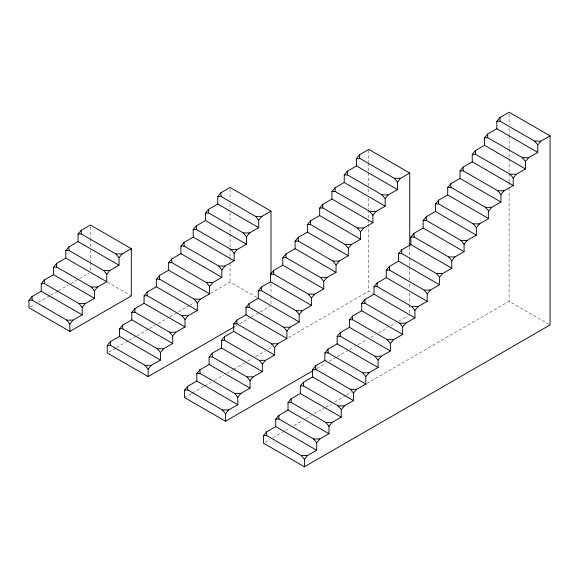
<?xml version="1.0" encoding="UTF-8"?>
<svg xmlns="http://www.w3.org/2000/svg" width="579" height="579" viewBox="0 0 579 579"><rect width="100%" height="100%" fill="white"/><g stroke="black" fill="none" stroke-linecap="round" stroke-linejoin="round"><path stroke-width="0.43" stroke-dasharray="2.9 2.17" d="M30.506 306.856L35.167 304.163M38.279 302.368L49.939 295.637M50.713 295.189L57.712 291.143M58.493 290.694L67.815 285.309M70.927 283.515L78.701 279.027M79.482 278.579L88.804 273.194M108.794 352.046L115.836 347.979M116.618 347.523L128.35 340.749M129.131 340.3L136.174 336.233M136.955 335.784L148.694 329.01M149.476 328.554L154.948 325.398M158.081 323.589L169.032 317.263M169.813 316.814L177.637 312.298M178.419 311.842L189.376 305.524M190.158 305.068L194.848 302.361M210.495 293.329L230.051 282.031L257.09 297.642M235.009 326.447L236.572 325.543M239.706 323.741L250.656 317.415M251.438 316.966L259.262 312.45M260.043 311.994L270.212 306.125M184.556 397.592L191.584 393.532M192.366 393.083L204.069 386.323M204.85 385.875L211.096 382.263M214.223 380.461L223.588 375.054M226.715 373.252L232.953 369.648M233.735 369.192L244.664 362.888M247.79 361.086L252.473 358.379M255.6 356.577L264.965 351.163M268.084 349.361L271.992 347.111M288.385 337.644L368.794 291.223L372.652 293.452M316.836 368.497L326.201 363.084M329.328 361.282L336.348 357.229M337.13 356.773L348.84 350.013M349.622 349.564L355.086 346.408M358.213 344.606L366.797 339.649M370.698 337.398L375.387 334.691M378.507 332.889L387.872 327.482M390.999 325.673L395.681 322.973M398.808 321.171L408.173 315.758M265.023 442.24L269.72 439.533M272.847 437.724L284.579 430.95M285.36 430.501L290.057 427.787M293.973 425.529L302.578 420.564M305.705 418.755L311.184 415.592M314.31 413.79L325.26 407.464M326.042 407.008L331.521 403.853M334.648 402.043L345.605 395.718M346.387 395.269L351.077 392.555M366.724 383.522L509.107 301.319L550.05 324.957M107.354 282.111L131.303 295.934M509.107 114.02L509.107 124.825M509.107 128.429L509.107 134.733M509.107 135.631L509.107 148.238M509.107 149.136L509.107 158.139M509.107 159.044L509.107 172.549M509.107 173.454L509.107 181.553M509.107 182.457L509.107 186.959M509.107 187.857L509.107 301.319M409.737 247.11L409.737 257.047M409.737 257.945L409.737 266.079M409.737 266.984L409.737 280.533M409.737 284.144L409.737 289.565M409.737 293.177L409.737 304.018M409.737 304.923L409.737 313.051M368.794 150.301L368.794 162.04M368.794 162.945L368.794 171.977M368.794 172.882L368.794 185.526M368.794 189.145L368.794 194.566M368.794 198.177L368.794 209.019M368.794 209.916L368.794 218.956M368.794 219.854L368.794 223.472M368.794 224.377L368.794 291.223M270.994 284.057L270.994 294.863M270.994 295.768L270.994 303.874M230.051 189.282L230.051 200.088M230.051 203.692L230.051 209.091M230.051 212.696L230.051 223.501M230.051 224.406L230.051 233.409M230.051 234.307L230.051 247.819M230.051 248.717L230.051 256.823M230.051 257.72L230.051 262.222M230.051 263.127L230.051 282.031M90.36 226.802L90.36 237.506M90.36 238.403L90.36 246.43M90.36 249.998L90.36 261.592M90.36 262.482L90.36 270.509"/><path stroke-width="0.87" d="M78.078 234.097L81.27 233.952L115.901 253.949L119.021 257.735L119.021 265.204L78.078 241.566L78.078 234.097L81.198 230.312L90.36 225.021L131.303 248.659L131.303 295.934L69.893 331.391L28.95 307.753L28.95 300.284L32.069 296.499L41.232 291.208L82.175 314.846L82.175 307.377L79.055 303.584L44.424 283.594L41.232 283.739L41.232 291.208M119.021 265.204L109.858 270.494L106.739 274.28L106.739 281.749L65.796 258.111L65.796 250.642L68.915 246.857L78.078 241.566M106.739 281.749L97.576 287.039L94.457 290.832L94.457 298.301L53.514 274.663L53.514 267.194L56.633 263.402L65.796 258.111M41.232 283.739L44.351 279.947L53.514 274.663M119.021 257.735L122.14 253.949L131.303 248.659M82.175 307.377L85.294 303.584L94.457 298.301M69.893 331.391L69.893 323.922L73.012 320.136L82.175 314.846M270.994 211.118L261.831 216.408L258.712 220.201L258.712 227.67L217.769 204.032L217.769 196.563L220.896 192.771L230.051 187.48L270.994 211.118L270.994 274.156M258.712 227.67L249.549 232.953L246.43 236.746L246.43 244.215L205.487 220.577L205.487 213.108L208.606 209.316L217.769 204.032M246.43 244.215L237.267 249.506L234.148 253.291L234.148 260.76L193.205 237.122L193.205 229.653L196.324 225.868L205.487 220.577M234.148 260.76L224.985 266.05L221.866 269.836L221.866 277.305L180.923 253.667L180.923 246.198L184.042 242.413L193.205 237.122M168.641 262.743L171.833 262.605L206.464 282.595L209.584 286.381L209.584 293.85L168.641 270.212L168.641 262.743L171.76 258.958L180.923 253.667M209.584 293.85L200.421 299.14L197.301 302.933L197.301 310.402L156.359 286.764L156.359 279.295L159.478 275.503L168.641 270.212M197.301 310.402L188.139 315.685L185.019 319.478L185.019 326.947L144.077 303.309L144.077 295.84L147.196 292.048L156.359 286.764M131.795 312.385L134.987 312.24L169.618 332.237L172.737 336.023L172.737 343.492L131.795 319.854L131.795 312.385L134.914 308.6L144.077 303.309M172.737 343.492L163.575 348.782L160.455 352.568L160.455 360.037L119.513 336.399L119.513 328.93L122.632 325.145L131.795 319.854M234.227 326.903L148.173 376.582L107.231 352.944L107.231 345.475L110.35 341.69L119.513 336.399M209.584 286.381L212.703 282.595L221.866 277.305M172.737 336.023L175.857 332.237L185.019 326.947M148.173 376.582L148.173 369.113L151.293 365.327L160.455 360.037M356.512 158.472L359.704 158.328L394.328 178.325L397.455 182.11L397.455 189.579L356.512 165.941L356.512 158.472L359.631 154.687L368.794 149.396L409.737 173.034L409.737 246.205M397.455 189.579L388.292 194.87L385.173 198.655L385.173 206.124L344.23 182.486L344.23 175.017L347.349 171.232L356.512 165.941M331.948 191.562L335.14 191.425L369.764 211.415L372.89 215.2L372.89 222.669L331.948 199.031L331.948 191.562L335.067 187.777L344.23 182.486M372.89 222.669L363.728 227.96L360.601 231.752L360.601 239.221L319.666 215.583L319.666 208.114L322.785 204.322L331.948 199.031M307.377 224.659L310.568 224.514L345.2 244.504L348.319 248.297L348.319 255.766L307.377 232.128L307.377 224.659L310.503 220.867L319.666 215.583M348.319 255.766L339.156 261.057L336.037 264.842L336.037 272.311L295.095 248.673L295.095 241.204L298.221 237.419L307.377 232.128M336.037 272.311L326.874 277.602L323.755 281.387L323.755 288.856L282.813 265.218L282.813 257.749L285.939 253.964L295.095 248.673M323.755 288.856L314.592 294.146L311.473 297.932L311.473 305.401L270.531 281.763L270.531 274.294L273.65 270.509L282.813 265.218M311.473 305.401L302.31 310.691L299.191 314.484L299.191 321.953L258.248 298.315L258.248 290.846L261.368 287.054L270.531 281.763M245.966 307.391L249.158 307.246L283.79 327.236L286.909 331.029L286.909 338.498L245.966 314.86L245.966 307.391L249.086 303.599L258.248 298.315M286.909 338.498L277.746 343.788L274.627 347.574L274.627 355.043L233.684 331.405L233.684 323.936L236.804 320.151L245.966 314.86M274.627 355.043L265.464 360.333L262.345 364.119L262.345 371.588L221.402 347.95L221.402 340.481L224.522 336.696L233.684 331.405M262.345 371.588L253.182 376.878L250.063 380.664L250.063 388.133L209.12 364.495L209.12 357.026L212.24 353.241L221.402 347.95M250.063 388.133L240.9 393.423L237.781 397.216L237.781 404.685L196.838 381.047L196.838 373.578L199.958 369.786L209.12 364.495M312.935 370.748L225.499 421.23L184.556 397.592L184.556 390.123L187.676 386.331L196.838 381.047M397.455 182.11L400.574 178.325L409.737 173.034M372.89 215.2L376.01 211.415L385.173 206.124M348.319 248.297L351.446 244.504L360.601 239.221M286.909 331.029L290.028 327.236L299.191 321.953M225.499 421.23L225.499 413.761L228.618 409.968L237.781 404.685M550.05 135.855L540.887 141.146L537.768 144.931L537.768 152.4L496.825 128.762L496.825 121.293L499.945 117.508L509.107 112.217L550.05 135.855L550.05 324.957L304.402 466.783L263.459 443.145L263.459 435.676L266.579 431.891L275.742 426.6L316.684 450.238L316.684 442.769L319.803 438.976L328.966 433.693L328.966 426.224L332.085 422.431L341.248 417.141L341.248 409.671L344.367 405.886L353.53 400.596L353.53 393.127L350.411 389.341L315.779 369.344L312.588 369.489L312.588 376.958L353.53 400.596M484.543 137.838L487.735 137.701L522.367 157.691L525.486 161.476L525.486 168.945L484.543 145.307L484.543 137.838L487.663 134.053L496.825 128.762M525.486 168.945L516.323 174.236L513.204 178.028L513.204 185.497L472.261 161.859L472.261 154.39L475.381 150.598L484.543 145.307M459.979 170.935L463.171 170.791L497.802 190.781L500.922 194.573L500.922 202.042L459.979 178.404L459.979 170.935L463.099 167.143L472.261 161.859M500.922 202.042L491.759 207.333L488.64 211.118L488.64 218.587L447.697 194.949L447.697 187.48L450.817 183.695L459.979 178.404M488.64 218.587L479.477 223.878L476.358 227.663L476.358 235.132L435.415 211.494L435.415 204.025L438.535 200.24L447.697 194.949M423.133 220.57L426.325 220.433L460.949 240.423L464.076 244.208L464.076 251.677L423.133 228.039L423.133 220.57L426.253 216.785L435.415 211.494M464.076 251.677L454.913 256.967L451.786 260.76L451.786 268.229L410.851 244.591L410.851 237.122L413.971 233.33L423.133 228.039M451.786 268.229L442.631 273.512L439.504 277.305L439.504 284.774L398.569 261.136L398.569 253.667L401.688 249.875L410.851 244.591M439.504 284.774L430.349 290.065L427.222 293.85L427.222 301.319L386.28 277.681L386.28 270.212L389.406 266.427L398.569 261.136M427.222 301.319L418.06 306.609L414.94 310.395L414.94 317.864L373.998 294.226L373.998 286.757L377.124 282.972L386.28 277.681M361.716 303.302L364.908 303.164L399.539 323.154L402.658 326.94L402.658 334.409L361.716 310.771L361.716 303.302L364.842 299.517L373.998 294.226M402.658 334.409L393.496 339.699L390.376 343.492L390.376 350.961L349.434 327.323L349.434 319.854L352.553 316.062L361.716 310.771M337.152 336.399L340.343 336.254L374.975 356.244L378.094 360.037L378.094 367.506L337.152 343.868L337.152 336.399L340.271 332.607L349.434 327.323M378.094 367.506L368.932 372.796L365.812 376.582L365.812 384.051L324.87 360.413L324.87 352.944L327.989 349.159L337.152 343.868M312.588 369.489L315.707 365.704L324.87 360.413M341.248 417.141L300.306 393.503L300.306 386.034L303.425 382.249L312.588 376.958M328.966 433.693L288.024 410.055L288.024 402.586L291.143 398.793L300.306 393.503M275.742 426.6L275.742 419.131L278.861 415.338L288.024 410.055M525.486 161.476L528.605 157.691L537.768 152.4M500.922 194.573L504.041 190.781L513.204 185.497M464.076 244.208L467.195 240.423L476.358 235.132M402.658 326.94L405.778 323.154L414.94 317.864M378.094 360.037L381.214 356.244L390.376 350.961M353.53 393.127L356.65 389.341L365.812 384.051M304.402 466.783L304.402 459.313L307.521 455.528L316.684 450.238M496.825 121.293L500.017 121.149L534.649 141.146L537.768 144.931M472.261 154.39L475.453 154.246L510.085 174.236L513.204 178.028M344.23 175.017L347.422 174.872L382.046 194.87L385.173 198.655M217.769 196.563L220.961 196.419L255.592 216.408L258.712 220.201M447.697 187.48L450.889 187.335L485.52 207.333L488.64 211.118M205.487 213.108L208.679 212.963L243.31 232.953L246.43 236.746M319.666 208.114L322.858 207.97L357.482 227.96L360.601 231.752M435.415 204.025L438.607 203.88L473.231 223.878L476.358 227.663M193.205 229.653L196.397 229.508L231.028 249.506L234.148 253.291M65.796 250.642L68.988 250.504L103.619 270.494L106.739 274.28M180.923 246.198L184.115 246.053L218.746 266.05L221.866 269.836M295.095 241.204L298.286 241.059L332.918 261.057L336.037 264.842M410.851 237.122L414.043 236.977L448.667 256.967L451.786 260.76M53.514 267.194L56.706 267.049L91.337 287.039L94.457 290.832M282.813 257.749L286.004 257.604L320.636 277.602L323.755 281.387M398.569 253.667L401.761 253.522L436.385 273.512L439.504 277.305M156.359 279.295L159.551 279.15L194.182 299.14L197.301 302.933M270.531 274.294L273.722 274.156L308.354 294.146L311.473 297.932M386.28 270.212L389.472 270.067L424.103 290.065L427.222 293.85M28.95 300.284L32.142 300.139L66.773 320.136L69.893 323.922M144.077 295.84L147.269 295.695L181.9 315.685L185.019 319.478M258.248 290.846L261.44 290.701L296.072 310.691L299.191 314.484M373.998 286.757L377.19 286.612L411.821 306.609L414.94 310.395M119.513 328.93L122.705 328.785L157.336 348.782L160.455 352.568M233.684 323.936L236.876 323.791L271.508 343.788L274.627 347.574M349.434 319.854L352.625 319.709L387.257 339.699L390.376 343.492M107.231 345.475L110.423 345.337L145.047 365.327L148.173 369.113M221.402 340.481L224.594 340.336L259.226 360.333L262.345 364.119M209.12 357.026L212.312 356.888L246.944 376.878L250.063 380.664M324.87 352.944L328.061 352.799L362.693 372.796L365.812 376.582M196.838 373.578L200.03 373.433L234.661 393.423L237.781 397.216M184.556 390.123L187.748 389.978L222.379 409.968L225.499 413.761M300.306 386.034L303.497 385.896L338.129 405.886L341.248 409.671M288.024 402.586L291.215 402.441L325.847 422.431L328.966 426.224M275.742 419.131L278.933 418.986L313.565 438.976L316.684 442.769M263.459 435.676L266.651 435.531L301.283 455.528L304.402 459.313M534.649 141.146L540.887 141.146M522.367 157.691L528.605 157.691M510.085 174.236L516.323 174.236M394.328 178.325L400.574 178.325M497.802 190.781L504.041 190.781M382.046 194.87L388.292 194.87M485.52 207.333L491.759 207.333M369.764 211.415L376.01 211.415M255.592 216.408L261.831 216.408M473.231 223.878L479.477 223.878M357.482 227.96L363.728 227.96M243.31 232.953L249.549 232.953M460.949 240.423L467.195 240.423M345.2 244.504L351.446 244.504M231.028 249.506L237.267 249.506M115.901 253.949L122.14 253.949M448.667 256.967L454.913 256.967M332.918 261.057L339.156 261.057M218.746 266.05L224.985 266.05M103.619 270.494L109.858 270.494M436.385 273.512L442.631 273.512M320.636 277.602L326.874 277.602M206.464 282.595L212.703 282.595M91.337 287.039L97.576 287.039M424.103 290.065L430.349 290.065M308.354 294.146L314.592 294.146M194.182 299.14L200.421 299.14M79.055 303.584L85.294 303.584M411.821 306.609L418.06 306.609M296.072 310.691L302.31 310.691M181.9 315.685L188.139 315.685M66.773 320.136L73.012 320.136M399.539 323.154L405.778 323.154M283.79 327.236L290.028 327.236M169.618 332.237L175.857 332.237M387.257 339.699L393.496 339.699M271.508 343.788L277.746 343.788M157.336 348.782L163.575 348.782M374.975 356.244L381.214 356.244M259.226 360.333L265.464 360.333M145.047 365.327L151.293 365.327M362.693 372.796L368.932 372.796M246.944 376.878L253.182 376.878M350.411 389.341L356.65 389.341M234.661 393.423L240.9 393.423M338.129 405.886L344.367 405.886M222.379 409.968L228.618 409.968M325.847 422.431L332.085 422.431M313.565 438.976L319.803 438.976M301.283 455.528L307.521 455.528M499.945 117.508L500.017 121.149M487.663 134.053L487.735 137.701M475.381 150.598L475.453 154.246M463.099 167.143L463.171 170.791M450.817 183.695L450.889 187.335M438.535 200.24L438.607 203.88M426.253 216.785L426.325 220.433M413.971 233.33L414.043 236.977M401.688 249.875L401.761 253.522M389.406 266.427L389.472 270.067M377.124 282.972L377.19 286.612M364.842 299.517L364.908 303.164M359.631 154.687L359.704 158.328M352.553 316.062L352.625 319.709M347.349 171.232L347.422 174.872M340.271 332.607L340.343 336.254M335.067 187.777L335.14 191.425M327.989 349.159L328.061 352.799M322.785 204.322L322.858 207.97M315.707 365.704L315.779 369.344M310.503 220.867L310.568 224.514M303.425 382.249L303.497 385.896M298.221 237.419L298.286 241.059M291.143 398.793L291.215 402.441M285.939 253.964L286.004 257.604M278.861 415.338L278.933 418.986M273.65 270.509L273.722 274.156M266.579 431.891L266.651 435.531M261.368 287.054L261.44 290.701M249.086 303.599L249.158 307.246M236.804 320.151L236.876 323.791M224.522 336.696L224.594 340.336M220.896 192.771L220.961 196.419M212.24 353.241L212.312 356.888M208.606 209.316L208.679 212.963M199.958 369.786L200.03 373.433M196.324 225.868L196.397 229.508M187.676 386.331L187.748 389.978M184.042 242.413L184.115 246.053M171.76 258.958L171.833 262.605M159.478 275.503L159.551 279.15M147.196 292.048L147.269 295.695M134.914 308.6L134.987 312.24M122.632 325.145L122.705 328.785M110.35 341.69L110.423 345.337M81.198 230.312L81.27 233.952M68.915 246.857L68.988 250.504M56.633 263.402L56.706 267.049M44.351 279.947L44.424 283.594M32.069 296.499L32.142 300.139"/></g></svg>
